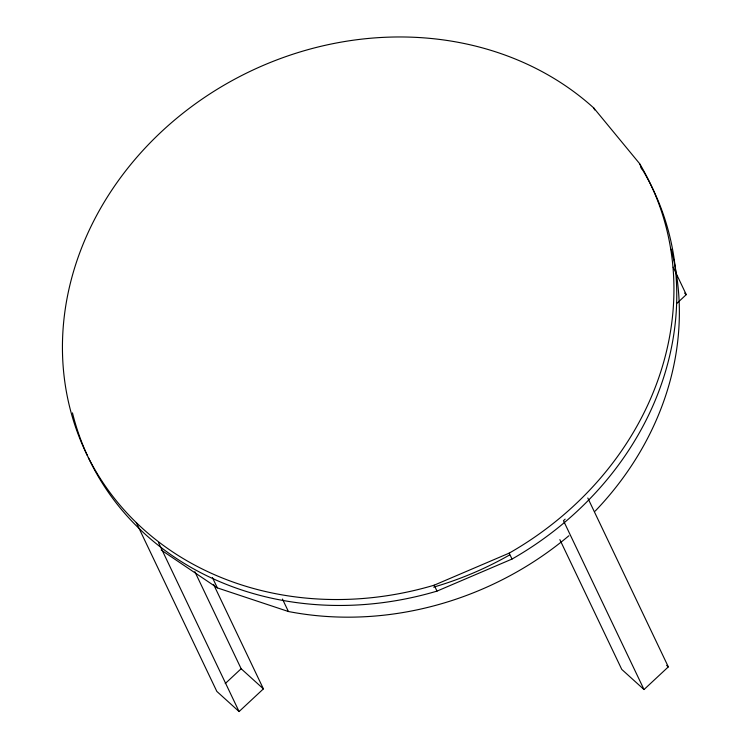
<?xml version="1.0" encoding="UTF-8"?>
<svg xmlns="http://www.w3.org/2000/svg" width="749" height="749" viewBox="0 0 749 749"><rect width="100%" height="100%" fill="white"/><g stroke="black" fill="none" stroke-linecap="round" stroke-linejoin="round"><path stroke-width="1.12" d="M225.215 683.584L241.15 668.735L194.843 571.646M136.29 522.568L216.826 691.402L239.081 711.55L263.405 688.874L213.577 584.407M677.04 303.233L686.271 294.629L673.182 267.196M565.158 519.141L563.482 520.705L644.018 689.548L668.333 666.872L587.806 498.029M434.177 585.184L509.198 553.127A312.595 273.666 -25.5 0 0 639.477 163.479L593.742 107.959A312.595 273.666 -25.5 0 0 76.641 261.607A312.595 273.666 -25.5 0 0 434.177 585.184L437.004 591.111L512.026 559.054A312.595 273.666 -25.5 0 0 642.305 169.405L639.477 163.479M161.175 550.019L217.35 587.881L288.412 611.512A307.156 268.91 -25.5 0 0 568.894 535.741M684.558 293.084L686.271 294.629M666.619 665.327L668.333 666.872M644.018 689.548L621.754 669.4L559.849 539.608M241.15 668.735L263.405 688.874M640.835 167.617L642.305 169.405M593.742 107.959L594.678 109.934M509.198 553.127L512.026 559.054M282.467 599.06L288.412 611.512M212.398 577.498L217.35 587.881M158.554 542.707L239.081 711.55M671.141 249.164A307.156 268.91 -25.5 0 1 595.155 511.136M437.004 591.111A312.595 273.666 -25.5 0 1 88.326 457.592M87.343 455.486A312.595 273.666 -25.5 0 1 72.466 412.886M509.573 554.972A307.156 268.91 -25.5 0 1 433.615 587.122"/></g></svg>
